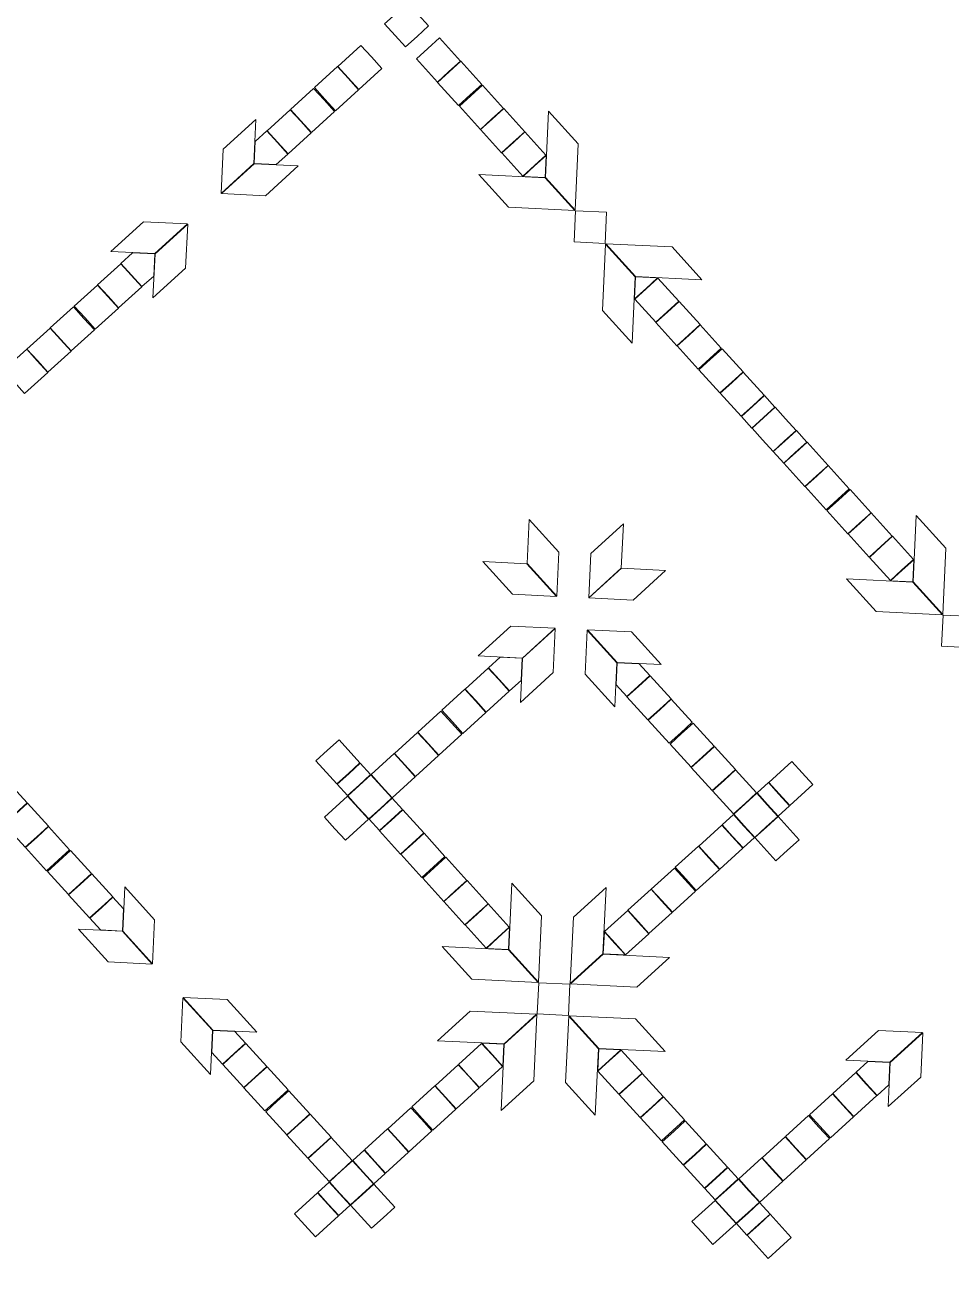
# Model space of a CAD drawing. Header units: inches. Extents: x 733725 to 1472938, y 4017711 to 8040520.
# Drawn here: x 734648.36 to 734660.23, y 4019118.41 to 4019134.4 of the extents above; entities that cross this region are included whole.
import ezdxf

# ---------------------------------------------------------------- set-up
doc = ezdxf.new("R2010")
doc.units = ezdxf.units.IN
doc.header["$MEASUREMENT"] = 0
for name, color, linetype, lineweight in [('H-HARAM2', 123, 'Continuous', 5), ('H-HARAM3', 123, 'Continuous', 5), ('H-MAFSALL', 31, 'Continuous', 13)]:
    doc.layers.add(name, color=color, linetype=linetype, lineweight=lineweight)
pattern_1 = [(354.99999998, (-0.961, 0.33), (0.553438968, 6.325836333), []), (354.99999998, (-0.892, 1.121), (0.553438968, 6.325836333), []), (354.99999998, (-0.823, 1.9117), (0.553438968, 6.325836333), [])]

msp = doc.modelspace()

# ---------------------------------------------------------------- hatches: boundary and pattern name
at = {"layer": 'H-HARAM2'}
h = msp.add_hatch(dxfattribs=at)
h.set_pattern_fill('PLAST', color=256, angle=-5, style=0)
h.set_pattern_definition(pattern_1)
edge = h.paths.add_edge_path()
edge.add_line((734632.731, 4019098.943), (734586.621, 4019149.885))
edge.add_line((734586.621, 4019149.885), (734697.208, 4019249.401))
edge.add_line((734697.208, 4019249.401), (734656.636, 4019294.307))
edge.add_line((734656.636, 4019294.307), (734612.593, 4019254.265))
edge.add_arc((734584.783, 4019246.201), 28.955, -31.0677, 16.1711, ccw=False)
edge.add_line((734609.585, 4019231.259), (734630.186, 4019208.599))
edge.add_line((734630.186, 4019208.599), (734617.904, 4019197.432))
edge.add_line((734617.904, 4019197.432), (734597.303, 4019220.092))
edge.add_arc((734584.783, 4019246.201), 28.955, 248.3791, 295.6179, ccw=False)
edge.add_line((734574.114, 4019219.283), (734521.152, 4019171.133))
edge.add_line((734521.152, 4019171.133), (734519.735, 4019155.04))
edge.add_line((734519.735, 4019155.04), (734510.13, 4019146.749))
edge.add_line((734510.13, 4019146.749), (734509.618, 4019135.985))
edge.add_line((734509.618, 4019135.985), (734511.003, 4019134.453))
edge.add_line((734511.003, 4019134.453), (734515.932, 4019129.031))
edge.add_line((734515.932, 4019129.031), (734518.495, 4019128.91))
edge.add_line((734518.495, 4019128.91), (734518.371, 4019126.305))
edge.add_line((734518.371, 4019126.305), (734518.431, 4019126.238))
edge.add_line((734518.431, 4019126.238), (734518.193, 4019121.231))
edge.add_line((734518.193, 4019121.231), (734532.114, 4019121.216))
edge.add_line((734532.114, 4019121.216), (734533.331, 4019119.845))
edge.add_line((734533.331, 4019119.845), (734566.504, 4019083.356))
edge.add_line((734566.504, 4019083.356), (734585.293, 4019100.438))
edge.add_line((734585.293, 4019100.438), (734607.504, 4019076.008))
edge.add_line((734607.504, 4019076.008), (734632.731, 4019098.943))
h = msp.add_hatch(dxfattribs=at)
h.set_pattern_fill('PLAST', color=256, angle=-5, style=0)
h.set_pattern_definition(pattern_1)
edge = h.paths.add_edge_path()
edge.add_line((734632.731, 4019098.943), (734586.621, 4019149.885))
edge.add_line((734586.621, 4019149.885), (734697.208, 4019249.401))
edge.add_line((734697.208, 4019249.401), (734656.636, 4019294.307))
edge.add_line((734656.636, 4019294.307), (734612.593, 4019254.265))
edge.add_arc((734584.783, 4019246.201), 28.955, -31.0677, 16.1711, ccw=False)
edge.add_line((734609.585, 4019231.259), (734630.186, 4019208.599))
edge.add_line((734630.186, 4019208.599), (734617.904, 4019197.432))
edge.add_line((734617.904, 4019197.432), (734597.303, 4019220.092))
edge.add_arc((734584.783, 4019246.201), 28.955, 248.3791, 295.6179, ccw=False)
edge.add_line((734574.114, 4019219.283), (734521.152, 4019171.133))
edge.add_line((734521.152, 4019171.133), (734519.735, 4019155.04))
edge.add_line((734519.735, 4019155.04), (734510.13, 4019146.749))
edge.add_line((734510.13, 4019146.749), (734509.618, 4019135.985))
edge.add_line((734509.618, 4019135.985), (734511.003, 4019134.453))
edge.add_line((734511.003, 4019134.453), (734515.932, 4019129.031))
edge.add_line((734515.932, 4019129.031), (734518.495, 4019128.91))
edge.add_line((734518.495, 4019128.91), (734518.371, 4019126.305))
edge.add_line((734518.371, 4019126.305), (734518.431, 4019126.238))
edge.add_line((734518.431, 4019126.238), (734518.193, 4019121.231))
edge.add_line((734518.193, 4019121.231), (734532.114, 4019121.216))
edge.add_line((734532.114, 4019121.216), (734533.331, 4019119.845))
edge.add_line((734533.331, 4019119.845), (734566.504, 4019083.356))
edge.add_line((734566.504, 4019083.356), (734585.293, 4019100.438))
edge.add_line((734585.293, 4019100.438), (734607.504, 4019076.008))
edge.add_line((734607.504, 4019076.008), (734632.731, 4019098.943))
at = {"layer": 'H-MAFSALL'}
h = msp.add_hatch(dxfattribs=at)
h.set_pattern_fill('ANGLE', color=256, scale=0.3, angle=45, style=0)
h.set_pattern_definition([(44.999999983, (-0.0012, 0.0002), (-1.4817422595, 1.4817422604), [1.524, -0.5715]), (134.999999983, (-0.0012, 0.0002), (-1.4817422604, -1.4817422595), [1.524, -0.5715])])
edge = h.paths.add_edge_path(flags=16)
edge.add_arc((734483.445, 4019138.19), 8, -50, 310)
edge = h.paths.add_edge_path(flags=16)
edge.add_arc((735041.69, 4018744.78), 5, 130, 310)
edge.add_arc((735041.69, 4018744.78), 5, -50, 130)
edge = h.paths.add_edge_path(flags=16)
edge.add_arc((734929.449, 4018650.032), 10, 307.1029, 310)
edge.add_line((734935.877, 4018642.372), (734935.481, 4018642.057))
edge = h.paths.add_edge_path(flags=16)
edge.add_arc((734448.304, 4018988.959), 5, -50, 310)
edge = h.paths.add_edge_path(flags=16)
edge.add_arc((734929.449, 4018650.032), 10, -50, 310)
edge = h.paths.add_edge_path()
edge.add_line((734470.495, 4018819.804), (734535.003, 4018852.189))
edge.add_line((734535.003, 4018852.189), (734535.003, 4018852.189))
edge.add_line((734535.003, 4018852.189), (734572.914, 4018810.916))
edge.add_arc((734615.714, 4018815.067), 43, 185.5397, 259.5981)
edge.add_line((734607.95, 4018772.774), (734656.259, 4018720.181))
edge.add_line((734656.259, 4018720.181), (734681.017, 4018702.881))
edge.add_line((734681.017, 4018702.881), (734689.467, 4018687.669))
edge.add_line((734689.467, 4018687.669), (734694.857, 4018680.12))
edge.add_line((734694.857, 4018680.12), (734719.321, 4018651.346))
edge.add_line((734719.321, 4018651.346), (734735.321, 4018631.946))
edge.add_line((734735.321, 4018631.946), (734738.811, 4018624.304))
edge.add_line((734738.811, 4018624.304), (734748.26, 4018603.512))
edge.add_line((734748.26, 4018603.512), (734747.516, 4018601.656))
edge.add_arc((734785.506, 4018511.871), 97.491, 107.72929, 112.93457, ccw=False)
edge.add_arc((734656.551, 4018541.881), 117.492, 25.08126, 32.34036, ccw=False)
edge.add_line((734762.964, 4018591.686), (734809.18, 4018581.942))
edge.add_line((734809.18, 4018581.942), (734866.219, 4018571.729))
edge.add_line((734866.219, 4018571.729), (734867.898, 4018578.513))
edge.add_line((734867.898, 4018578.513), (734907.725, 4018615.005))
edge.add_line((734907.725, 4018615.005), (734912.431, 4018609.829))
edge.add_line((734912.431, 4018609.829), (734975.64, 4018667.103))
edge.add_line((734975.64, 4018667.103), (734970.981, 4018672.229))
edge.add_line((734970.981, 4018672.229), (735032.04, 4018727.74))
edge.add_line((735032.04, 4018727.74), (735037.306, 4018722.006))
edge.add_line((735037.306, 4018722.006), (735052.413, 4018735.663))
edge.add_line((735052.413, 4018735.663), (735059.338, 4018741.922))
edge.add_line((735059.338, 4018741.922), (735066.401, 4018748.341))
edge.add_line((735066.401, 4018748.341), (735061.106, 4018754.165))
edge.add_line((735061.106, 4018754.165), (735117.118, 4018805.091))
edge.add_line((735117.118, 4018805.091), (735104.817, 4018818.622))
edge.add_line((735104.817, 4018818.622), (734958.677, 4018685.762))
edge.add_line((734958.677, 4018685.762), (734951.519, 4018693.635))
edge.add_line((734951.519, 4018693.635), (734933.872, 4018677.591))
edge.add_line((734933.872, 4018677.591), (734905.385, 4018651.693))
edge.add_line((734905.385, 4018651.693), (734888.108, 4018635.985))
edge.add_line((734888.108, 4018635.985), (734892.767, 4018630.86))
edge.add_line((734892.767, 4018630.86), (734854.667, 4018596.221))
edge.add_line((734854.667, 4018596.221), (734784.293, 4018608.823))
edge.add_arc((734788.7, 4018633.431), 25, 217.1653, 259.8479, ccw=False)
edge.add_line((734768.777, 4018618.328), (734704.047, 4018703.715))
edge.add_line((734704.047, 4018703.715), (734708.534, 4018710.947))
edge.add_line((734708.534, 4018710.947), (734700.207, 4018716.114))
edge.add_line((734700.207, 4018716.114), (734704.039, 4018722.289))
edge.add_line((734704.039, 4018722.289), (734698.091, 4018725.98))
edge.add_line((734698.091, 4018725.98), (734702.273, 4018732.721))
edge.add_line((734702.273, 4018732.721), (734702.336, 4018732.679))
edge.add_arc((734708.117, 4018741.415), 10.475, 236.5024, 314.0512)
edge.add_line((734715.401, 4018733.886), (734717.159, 4018735.485))
edge.add_line((734717.159, 4018735.485), (734722.231, 4018740.095))
edge.add_line((734722.231, 4018740.095), (734720.065, 4018742.478))
edge.add_line((734720.065, 4018742.478), (734726.132, 4018747.994))
edge.add_line((734726.132, 4018747.994), (734719.41, 4018755.387))
edge.add_line((734719.41, 4018755.387), (734713.218, 4018749.758))
edge.add_line((734713.218, 4018749.758), (734710.291, 4018752.978))
edge.add_line((734710.291, 4018752.978), (734716.483, 4018758.607))
edge.add_line((734716.483, 4018758.607), (734709.759, 4018766.003))
edge.add_line((734709.759, 4018766.003), (734703.567, 4018760.373))
edge.add_line((734703.567, 4018760.373), (734700.64, 4018763.593))
edge.add_line((734700.64, 4018763.593), (734706.832, 4018769.222))
edge.add_line((734706.832, 4018769.222), (734700.111, 4018776.616))
edge.add_line((734700.111, 4018776.616), (734694.4, 4018771.424))
edge.add_line((734694.4, 4018771.424), (734692.234, 4018773.807))
edge.add_line((734692.234, 4018773.807), (734686.631, 4018768.713))
edge.add_line((734686.631, 4018768.713), (734683.931, 4018766.258))
edge.add_arc((734691.488, 4018755.604), 13.062, 125.3471, 234.1486)
edge.add_line((734683.838, 4018745.017), (734679.674, 4018738.306))
edge.add_line((734679.674, 4018738.306), (734673.726, 4018741.996))
edge.add_line((734673.726, 4018741.996), (734673.41, 4018741.491))
edge.add_line((734673.41, 4018741.491), (734673.274, 4018741.576))
edge.add_line((734673.274, 4018741.576), (734669.424, 4018735.372))
edge.add_line((734669.424, 4018735.372), (734662.891, 4018739.425))
edge.add_line((734662.891, 4018739.425), (734661.12, 4018740.524))
edge.add_line((734661.12, 4018740.524), (734662.269, 4018742.424))
edge.add_line((734662.269, 4018742.424), (734639.091, 4018767.919))
edge.add_line((734639.091, 4018767.919), (734644.863, 4018773.166))
edge.add_line((734644.863, 4018773.166), (734641.27, 4018777.117))
edge.add_line((734641.27, 4018777.117), (734635.499, 4018771.87))
edge.add_line((734635.499, 4018771.87), (734624.539, 4018783.924))
edge.add_line((734624.539, 4018783.924), (734623.801, 4018783.25))
edge.add_line((734623.801, 4018783.25), (734611.491, 4018796.79))
edge.add_line((734611.491, 4018796.79), (734615.969, 4018800.904))
edge.add_line((734615.969, 4018800.904), (734613.206, 4018803.943))
edge.add_line((734613.206, 4018803.943), (734611.359, 4018802.264))
edge.add_line((734611.359, 4018802.264), (734611.02, 4018802.637))
edge.add_line((734611.02, 4018802.637), (734608.08, 4018802.777))
edge.add_line((734608.08, 4018802.777), (734607.708, 4018802.438))
edge.add_line((734607.708, 4018802.438), (734600.959, 4018809.861))
edge.add_line((734600.959, 4018809.861), (734601.332, 4018810.2))
edge.add_line((734601.332, 4018810.2), (734601.471, 4018813.14))
edge.add_line((734601.471, 4018813.14), (734601.133, 4018813.512))
edge.add_line((734601.133, 4018813.512), (734602.98, 4018815.191))
edge.add_line((734602.98, 4018815.191), (734600.195, 4018818.254))
edge.add_line((734600.195, 4018818.254), (734595.696, 4018814.164))
edge.add_line((734595.696, 4018814.164), (734583.386, 4018827.704))
edge.add_line((734583.386, 4018827.704), (734584.128, 4018828.375))
edge.add_line((734584.128, 4018828.375), (734573.169, 4018840.43))
edge.add_line((734573.169, 4018840.43), (734578.94, 4018845.677))
edge.add_line((734578.94, 4018845.677), (734575.348, 4018849.628))
edge.add_line((734575.348, 4018849.628), (734569.576, 4018844.381))
edge.add_line((734569.576, 4018844.381), (734546.398, 4018869.875))
edge.add_line((734546.398, 4018869.875), (734544.397, 4018868.912))
edge.add_line((734544.397, 4018868.912), (734540.057, 4018877.668))
edge.add_line((734540.057, 4018877.668), (734546.599, 4018880.911))
edge.add_line((734546.599, 4018880.911), (734546.526, 4018881.057))
edge.add_line((734546.526, 4018881.057), (734547.06, 4018881.322))
edge.add_line((734547.06, 4018881.322), (734543.952, 4018887.593))
edge.add_line((734543.952, 4018887.593), (734551.028, 4018891.101))
edge.add_arc((734562.294, 4018897.711), 13.062, 210.4016, 319.2031)
edge.add_line((734572.182, 4018889.177), (734580.485, 4018896.725))
edge.add_line((734580.485, 4018896.725), (734578.319, 4018899.107))
edge.add_line((734578.319, 4018899.107), (734584.029, 4018904.299))
edge.add_line((734584.029, 4018904.299), (734577.183, 4018911.579))
edge.add_line((734577.183, 4018911.579), (734571.116, 4018906.063))
edge.add_line((734571.116, 4018906.063), (734568.189, 4018909.283))
edge.add_line((734568.189, 4018909.283), (734574.256, 4018914.799))
edge.add_line((734574.256, 4018914.799), (734567.532, 4018922.195))
edge.add_line((734567.532, 4018922.195), (734561.465, 4018916.679))
edge.add_line((734561.465, 4018916.679), (734558.538, 4018919.898))
edge.add_line((734558.538, 4018919.898), (734564.605, 4018925.414))
edge.add_line((734564.605, 4018925.414), (734558.008, 4018932.921))
edge.add_line((734558.008, 4018932.921), (734551.941, 4018927.405))
edge.add_line((734551.941, 4018927.405), (734549.774, 4018929.787))
edge.add_line((734549.774, 4018929.787), (734542.945, 4018923.578))
edge.add_arc((734549.637, 4018915.633), 10.388, 130.1084, 208.8482)
edge.add_line((734540.538, 4018910.621), (734533.43, 4018907.097))
edge.add_line((734533.43, 4018907.097), (734530.321, 4018913.369))
edge.add_line((734530.321, 4018913.369), (734523.81, 4018910.141))
edge.add_line((734523.81, 4018910.141), (734519.422, 4018918.991))
edge.add_line((734519.422, 4018918.991), (734518.414, 4018918.49))
edge.add_line((734518.414, 4018918.49), (734483.652, 4018963.612))
edge.add_line((734483.652, 4018963.612), (734466.216, 4018986.25))
edge.add_arc((734446.342, 4018986.524), 19.876, -0.7881, 95.2465)
edge.add_line((734444.525, 4019006.316), (734441.745, 4019010.015))
edge.add_arc((734457.733, 4019022.03), 20, 159.6381, 216.9245, ccw=False)
edge.add_line((734438.983, 4019028.989), (734449.624, 4019057.661))
edge.add_arc((734468.375, 4019050.702), 20, 132.2751, 159.6381, ccw=False)
edge.add_line((734454.921, 4019065.5), (734492.174, 4019099.369))
edge.add_line((734492.174, 4019099.369), (734492.352, 4019103.094))
edge.add_line((734492.352, 4019103.094), (734518.495, 4019128.91))
edge.add_line((734518.495, 4019128.91), (734515.932, 4019129.032))
edge.add_line((734515.932, 4019129.032), (734509.618, 4019135.985))
edge.add_line((734509.618, 4019135.985), (734510.13, 4019146.749))
edge.add_line((734510.13, 4019146.749), (734519.735, 4019155.04))
edge.add_line((734519.735, 4019155.04), (734521.152, 4019171.133))
edge.add_line((734521.152, 4019171.133), (734507.472, 4019199.486))
edge.add_line((734507.472, 4019199.486), (734476.686, 4019171.099))
edge.add_line((734476.686, 4019171.099), (734472.574, 4019167.308))
edge.add_line((734472.574, 4019167.308), (734466.913, 4019162.087))
edge.add_line((734466.913, 4019162.087), (734466.392, 4019149.251))
edge.add_line((734466.392, 4019149.251), (734473.058, 4019142.023))
edge.add_line((734473.058, 4019142.023), (734470.728, 4019136.003))
edge.add_line((734470.728, 4019136.003), (734468.209, 4019122.907))
edge.add_line((734468.209, 4019122.907), (734466.607, 4019104.847))
edge.add_line((734466.607, 4019104.847), (734464.67, 4019103.328))
edge.add_line((734464.67, 4019103.328), (734460.43, 4019099.47))
edge.add_line((734460.43, 4019099.47), (734439.912, 4019080.557))
edge.add_arc((734466.972, 4019051.099), 40, 132.5703, 159.9333)
edge.add_line((734429.4, 4019064.824), (734425.787, 4019054.932))
edge.add_arc((734492.611, 4019019.499), 75.638, 152.06563, 155.27115)
edge.add_line((734423.91, 4019051.14), (734418.436, 4019034.299))
edge.add_line((734418.436, 4019034.299), (734418.393, 4019032.833))
edge.add_arc((734464.107, 4019027.499), 46.024, 173.3446, 190.8662)
edge.add_arc((734458.101, 4019026.815), 40, 191.5252, 222.5703)
edge.add_line((734428.643, 4018999.755), (734431.55, 4018996.591))
edge.add_arc((734450.637, 4018990.594), 20.007, 162.5586, 282.582)
edge.add_line((734454.995, 4018971.068), (734472.935, 4018951.538))
edge.add_line((734472.935, 4018951.538), (734489.366, 4018933.651))
edge.add_line((734489.366, 4018933.651), (734498.083, 4018916.295))
edge.add_line((734498.083, 4018916.295), (734467.009, 4018900.695))
edge.add_line((734467.009, 4018900.695), (734457.734, 4018896.038))
edge.add_line((734457.734, 4018896.038), (734446.846, 4018890.572))
edge.add_line((734446.846, 4018890.572), (734436.474, 4018885.365))
edge.add_line((734436.474, 4018885.365), (734448.8, 4018875.981))
edge.add_line((734448.8, 4018875.981), (734461.775, 4018837.145))
edge.add_line((734461.775, 4018837.145), (734470.495, 4018819.804))

# ---------------------------------------------------------------- linework, layer by layer
at = {"layer": 'H-HARAM3'}
for points in [[(734653.384, 4019134.247), (734653.532, 4019134.382), (734653.398, 4019134.53), (734653.263, 4019134.678), (734653.115, 4019134.543), (734652.967, 4019134.409), (734653.102, 4019134.261), (734653.236, 4019134.113)], [(734653.384, 4019134.247), (734653.532, 4019134.382), (734653.398, 4019134.53), (734653.263, 4019134.678), (734653.115, 4019134.543), (734652.967, 4019134.409), (734653.102, 4019134.261), (734653.236, 4019134.113)], [(734652.934, 4019133.838), (734652.799, 4019133.986), (734652.665, 4019134.134), (734652.369, 4019133.864), (734652.503, 4019133.716), (734652.638, 4019133.568)], [(734652.934, 4019133.838), (734652.799, 4019133.986), (734652.665, 4019134.134), (734652.369, 4019133.864), (734652.503, 4019133.716), (734652.638, 4019133.568)], [(734653.792, 4019133.798), (734653.94, 4019133.933), (734653.671, 4019134.229), (734653.523, 4019134.094), (734653.375, 4019133.96), (734653.644, 4019133.664)], [(734653.792, 4019133.798), (734653.94, 4019133.933), (734653.671, 4019134.229), (734653.523, 4019134.094), (734653.375, 4019133.96), (734653.644, 4019133.664)], [(734654.064, 4019133.499), (734654.212, 4019133.634), (734653.943, 4019133.93), (734653.795, 4019133.795), (734653.647, 4019133.66), (734653.916, 4019133.365)], [(734654.064, 4019133.499), (734654.212, 4019133.634), (734653.943, 4019133.93), (734653.795, 4019133.795), (734653.647, 4019133.66), (734653.916, 4019133.365)], [(734652.634, 4019133.566), (734652.5, 4019133.714), (734652.365, 4019133.862), (734652.069, 4019133.592), (734652.204, 4019133.444), (734652.338, 4019133.296)], [(734652.634, 4019133.566), (734652.5, 4019133.714), (734652.365, 4019133.862), (734652.069, 4019133.592), (734652.204, 4019133.444), (734652.338, 4019133.296)], [(734654.343, 4019133.192), (734654.491, 4019133.327), (734654.222, 4019133.622), (734654.074, 4019133.488), (734653.926, 4019133.353), (734654.195, 4019133.057)], [(734654.343, 4019133.192), (734654.491, 4019133.327), (734654.222, 4019133.622), (734654.074, 4019133.488), (734653.926, 4019133.353), (734654.195, 4019133.057)], [(734652.327, 4019133.286), (734652.193, 4019133.434), (734652.058, 4019133.582), (734651.762, 4019133.313), (734651.897, 4019133.165), (734652.031, 4019133.017)], [(734652.327, 4019133.286), (734652.193, 4019133.434), (734652.058, 4019133.582), (734651.762, 4019133.313), (734651.897, 4019133.165), (734652.031, 4019133.017)], [(734652.028, 4019133.014), (734651.894, 4019133.162), (734651.759, 4019133.31), (734651.463, 4019133.041), (734651.598, 4019132.893), (734651.732, 4019132.745)], [(734652.028, 4019133.014), (734651.894, 4019133.162), (734651.759, 4019133.31), (734651.463, 4019133.041), (734651.598, 4019132.893), (734651.732, 4019132.745)], [(734654.615, 4019132.893), (734654.763, 4019133.027), (734654.494, 4019133.323), (734654.346, 4019133.189), (734654.198, 4019133.054), (734654.467, 4019132.758)], [(734654.615, 4019132.893), (734654.763, 4019133.027), (734654.494, 4019133.323), (734654.346, 4019133.189), (734654.198, 4019133.054), (734654.467, 4019132.758)], [(734655.45, 4019132.873), (734655.07, 4019133.292), (734655.029, 4019132.441), (734655.41, 4019132.022)], [(734655.45, 4019132.873), (734655.07, 4019133.292), (734655.029, 4019132.441), (734655.41, 4019132.022)], [(734651.319, 4019133.184), (734650.901, 4019132.803), (734650.874, 4019132.238), (734651.292, 4019132.619)], [(734651.319, 4019133.184), (734650.901, 4019132.803), (734650.874, 4019132.238), (734651.292, 4019132.619)], [(734651.729, 4019132.742), (734651.594, 4019132.89), (734651.46, 4019133.038), (734651.31, 4019132.902), (734651.297, 4019132.62), (734651.579, 4019132.606)], [(734651.729, 4019132.742), (734651.594, 4019132.89), (734651.46, 4019133.038), (734651.31, 4019132.902), (734651.297, 4019132.62), (734651.579, 4019132.606)], [(734655.035, 4019132.728), (734654.766, 4019133.024), (734654.618, 4019132.889), (734654.47, 4019132.755), (734654.74, 4019132.459), (734654.887, 4019132.594)], [(734655.035, 4019132.728), (734654.766, 4019133.024), (734654.618, 4019132.889), (734654.47, 4019132.755), (734654.74, 4019132.459), (734654.887, 4019132.594)], [(734655.038, 4019132.725), (734654.89, 4019132.59), (734654.742, 4019132.456), (734655.025, 4019132.442)], [(734655.038, 4019132.725), (734654.89, 4019132.59), (734654.742, 4019132.456), (734655.025, 4019132.442)], [(734651.86, 4019132.589), (734651.442, 4019132.208), (734650.877, 4019132.235), (734651.295, 4019132.616)], [(734651.86, 4019132.589), (734651.442, 4019132.208), (734650.877, 4019132.235), (734651.295, 4019132.616)], [(734655.406, 4019132.019), (734655.026, 4019132.438), (734654.175, 4019132.478), (734654.556, 4019132.06)], [(734655.406, 4019132.019), (734655.026, 4019132.438), (734654.175, 4019132.478), (734654.556, 4019132.06)], [(734655.813, 4019131.996), (734655.414, 4019132.015), (734655.395, 4019131.615), (734655.794, 4019131.596)], [(734655.813, 4019131.996), (734655.414, 4019132.015), (734655.395, 4019131.615), (734655.794, 4019131.596)], [(734649.459, 4019131.493), (734649.878, 4019131.873), (734650.443, 4019131.846), (734650.024, 4019131.466)], [(734649.459, 4019131.493), (734649.878, 4019131.873), (734650.443, 4019131.846), (734650.024, 4019131.466)], [(734650, 4019130.898), (734650.419, 4019131.278), (734650.446, 4019131.843), (734650.027, 4019131.463)], [(734650, 4019130.898), (734650.419, 4019131.278), (734650.446, 4019131.843), (734650.027, 4019131.463)], [(734656.179, 4019131.17), (734655.798, 4019131.588), (734655.758, 4019130.738), (734656.138, 4019130.319)], [(734656.179, 4019131.17), (734655.798, 4019131.588), (734655.758, 4019130.738), (734656.138, 4019130.319)], [(734657.033, 4019131.132), (734656.652, 4019131.551), (734655.802, 4019131.591), (734656.182, 4019131.173)], [(734657.033, 4019131.132), (734656.652, 4019131.551), (734655.802, 4019131.591), (734656.182, 4019131.173)], [(734649.86, 4019131.043), (734649.725, 4019131.191), (734649.591, 4019131.339), (734649.74, 4019131.475), (734650.023, 4019131.462), (734650.01, 4019131.179)], [(734649.86, 4019131.043), (734649.725, 4019131.191), (734649.591, 4019131.339), (734649.74, 4019131.475), (734650.023, 4019131.462), (734650.01, 4019131.179)], [(734649.561, 4019130.771), (734649.426, 4019130.919), (734649.292, 4019131.067), (734649.588, 4019131.336), (734649.722, 4019131.188), (734649.857, 4019131.04)], [(734649.561, 4019130.771), (734649.426, 4019130.919), (734649.292, 4019131.067), (734649.588, 4019131.336), (734649.722, 4019131.188), (734649.857, 4019131.04)], [(734649.261, 4019130.499), (734649.127, 4019130.647), (734648.992, 4019130.795), (734649.288, 4019131.064), (734649.423, 4019130.916), (734649.557, 4019130.768)], [(734649.261, 4019130.499), (734649.127, 4019130.647), (734648.992, 4019130.795), (734649.288, 4019131.064), (734649.423, 4019130.916), (734649.557, 4019130.768)], [(734656.466, 4019131.155), (734656.183, 4019131.168), (734656.17, 4019130.886), (734656.318, 4019131.02)], [(734656.466, 4019131.155), (734656.183, 4019131.168), (734656.17, 4019130.886), (734656.318, 4019131.02)], [(734656.738, 4019130.856), (734656.469, 4019131.152), (734656.321, 4019131.017), (734656.173, 4019130.883), (734656.442, 4019130.587), (734656.59, 4019130.721)], [(734656.738, 4019130.856), (734656.469, 4019131.152), (734656.321, 4019131.017), (734656.173, 4019130.883), (734656.442, 4019130.587), (734656.59, 4019130.721)], [(734648.954, 4019130.22), (734648.82, 4019130.368), (734648.685, 4019130.516), (734648.981, 4019130.785), (734649.116, 4019130.637), (734649.25, 4019130.489)], [(734648.954, 4019130.22), (734648.82, 4019130.368), (734648.685, 4019130.516), (734648.981, 4019130.785), (734649.116, 4019130.637), (734649.25, 4019130.489)], [(734657.01, 4019130.557), (734656.741, 4019130.853), (734656.593, 4019130.718), (734656.445, 4019130.583), (734656.714, 4019130.287), (734656.862, 4019130.422)], [(734657.01, 4019130.557), (734656.741, 4019130.853), (734656.593, 4019130.718), (734656.445, 4019130.583), (734656.714, 4019130.287), (734656.862, 4019130.422)], [(734648.655, 4019129.948), (734648.521, 4019130.096), (734648.386, 4019130.244), (734648.682, 4019130.513), (734648.817, 4019130.365), (734648.951, 4019130.217)], [(734648.655, 4019129.948), (734648.521, 4019130.096), (734648.386, 4019130.244), (734648.682, 4019130.513), (734648.817, 4019130.365), (734648.951, 4019130.217)], [(734657.282, 4019130.257), (734657.013, 4019130.553), (734656.865, 4019130.419), (734656.717, 4019130.284), (734656.986, 4019129.988), (734657.134, 4019130.123)], [(734657.282, 4019130.257), (734657.013, 4019130.553), (734656.865, 4019130.419), (734656.717, 4019130.284), (734656.986, 4019129.988), (734657.134, 4019130.123)], [(734657.413, 4019129.816), (734657.561, 4019129.95), (734657.292, 4019130.246), (734657.144, 4019130.112), (734656.996, 4019129.977), (734657.265, 4019129.681)], [(734657.413, 4019129.816), (734657.561, 4019129.95), (734657.292, 4019130.246), (734657.144, 4019130.112), (734656.996, 4019129.977), (734657.265, 4019129.681)], [(734648.356, 4019129.676), (734648.221, 4019129.824), (734648.087, 4019129.972), (734648.383, 4019130.241), (734648.517, 4019130.093), (734648.652, 4019129.945)], [(734648.356, 4019129.676), (734648.221, 4019129.824), (734648.087, 4019129.972), (734648.383, 4019130.241), (734648.517, 4019130.093), (734648.652, 4019129.945)], [(734657.685, 4019129.516), (734657.833, 4019129.651), (734657.564, 4019129.947), (734657.416, 4019129.812), (734657.268, 4019129.678), (734657.537, 4019129.382)], [(734657.685, 4019129.516), (734657.833, 4019129.651), (734657.564, 4019129.947), (734657.416, 4019129.812), (734657.268, 4019129.678), (734657.537, 4019129.382)], [(734657.821, 4019129.367), (734657.969, 4019129.501), (734657.836, 4019129.648), (734657.688, 4019129.513), (734657.54, 4019129.379), (734657.673, 4019129.232)], [(734657.821, 4019129.367), (734657.969, 4019129.501), (734657.836, 4019129.648), (734657.688, 4019129.513), (734657.54, 4019129.379), (734657.673, 4019129.232)], [(734658.241, 4019129.202), (734658.106, 4019129.35), (734657.972, 4019129.498), (734657.824, 4019129.364), (734657.676, 4019129.229), (734657.81, 4019129.081), (734657.945, 4019128.933), (734658.093, 4019129.068)], [(734658.241, 4019129.202), (734658.106, 4019129.35), (734657.972, 4019129.498), (734657.824, 4019129.364), (734657.676, 4019129.229), (734657.81, 4019129.081), (734657.945, 4019128.933), (734658.093, 4019129.068)], [(734658.377, 4019129.053), (734658.244, 4019129.199), (734658.096, 4019129.064), (734657.948, 4019128.93), (734658.081, 4019128.783), (734658.229, 4019128.918)], [(734658.377, 4019129.053), (734658.244, 4019129.199), (734658.096, 4019129.064), (734657.948, 4019128.93), (734658.081, 4019128.783), (734658.229, 4019128.918)], [(734658.649, 4019128.753), (734658.38, 4019129.049), (734658.232, 4019128.915), (734658.084, 4019128.78), (734658.353, 4019128.484), (734658.501, 4019128.619)], [(734658.649, 4019128.753), (734658.38, 4019129.049), (734658.232, 4019128.915), (734658.084, 4019128.78), (734658.353, 4019128.484), (734658.501, 4019128.619)], [(734658.921, 4019128.454), (734658.652, 4019128.75), (734658.504, 4019128.616), (734658.356, 4019128.481), (734658.625, 4019128.185), (734658.773, 4019128.32)], [(734658.921, 4019128.454), (734658.652, 4019128.75), (734658.504, 4019128.616), (734658.356, 4019128.481), (734658.625, 4019128.185), (734658.773, 4019128.32)], [(734659.2, 4019128.147), (734658.931, 4019128.443), (734658.783, 4019128.308), (734658.635, 4019128.174), (734658.904, 4019127.878), (734659.052, 4019128.013)], [(734659.2, 4019128.147), (734658.931, 4019128.443), (734658.783, 4019128.308), (734658.635, 4019128.174), (734658.904, 4019127.878), (734659.052, 4019128.013)], [(734654.821, 4019128.062), (734655.201, 4019127.643), (734655.174, 4019127.078), (734654.794, 4019127.497)], [(734654.821, 4019128.062), (734655.201, 4019127.643), (734655.174, 4019127.078), (734654.794, 4019127.497)], [(734659.472, 4019127.848), (734659.203, 4019128.144), (734659.055, 4019128.009), (734658.907, 4019127.875), (734659.176, 4019127.579), (734659.324, 4019127.713)], [(734659.472, 4019127.848), (734659.203, 4019128.144), (734659.055, 4019128.009), (734658.907, 4019127.875), (734659.176, 4019127.579), (734659.324, 4019127.713)], [(734660.159, 4019127.694), (734659.779, 4019128.112), (734659.738, 4019127.261), (734660.119, 4019126.843)], [(734660.159, 4019127.694), (734659.779, 4019128.112), (734659.738, 4019127.261), (734660.119, 4019126.843)], [(734656.028, 4019128.004), (734655.61, 4019127.624), (734655.583, 4019127.059), (734656.001, 4019127.439)], [(734656.028, 4019128.004), (734655.61, 4019127.624), (734655.583, 4019127.059), (734656.001, 4019127.439)], [(734659.596, 4019127.414), (734659.744, 4019127.549), (734659.475, 4019127.845), (734659.327, 4019127.71), (734659.179, 4019127.575), (734659.448, 4019127.28)], [(734659.596, 4019127.414), (734659.744, 4019127.549), (734659.475, 4019127.845), (734659.327, 4019127.71), (734659.179, 4019127.575), (734659.448, 4019127.28)], [(734659.734, 4019127.263), (734659.747, 4019127.545), (734659.599, 4019127.411), (734659.451, 4019127.276)], [(734659.734, 4019127.263), (734659.747, 4019127.545), (734659.599, 4019127.411), (734659.451, 4019127.276)], [(734654.226, 4019127.521), (734654.606, 4019127.102), (734655.171, 4019127.075), (734654.791, 4019127.494)], [(734654.226, 4019127.521), (734654.606, 4019127.102), (734655.171, 4019127.075), (734654.791, 4019127.494)], [(734656.569, 4019127.409), (734656.151, 4019127.029), (734655.586, 4019127.056), (734656.004, 4019127.436)], [(734656.569, 4019127.409), (734656.151, 4019127.029), (734655.586, 4019127.056), (734656.004, 4019127.436)], [(734660.115, 4019126.84), (734659.735, 4019127.258), (734658.884, 4019127.299), (734659.265, 4019126.88)], [(734660.115, 4019126.84), (734659.735, 4019127.258), (734658.884, 4019127.299), (734659.265, 4019126.88)], [(734660.522, 4019126.816), (734660.123, 4019126.835), (734660.104, 4019126.436), (734660.503, 4019126.417)], [(734660.522, 4019126.816), (734660.123, 4019126.835), (734660.104, 4019126.436), (734660.503, 4019126.417)], [(734654.168, 4019126.313), (734654.587, 4019126.694), (734655.152, 4019126.667), (734654.733, 4019126.286)], [(734654.168, 4019126.313), (734654.587, 4019126.694), (734655.152, 4019126.667), (734654.733, 4019126.286)], [(734654.709, 4019125.718), (734655.128, 4019126.099), (734655.155, 4019126.664), (734654.736, 4019126.283)], [(734654.709, 4019125.718), (734655.128, 4019126.099), (734655.155, 4019126.664), (734654.736, 4019126.283)], [(734655.917, 4019125.661), (734655.536, 4019126.079), (734655.563, 4019126.644), (734655.944, 4019126.226)], [(734655.917, 4019125.661), (734655.536, 4019126.079), (734655.563, 4019126.644), (734655.944, 4019126.226)], [(734656.512, 4019126.202), (734656.131, 4019126.62), (734655.566, 4019126.647), (734655.947, 4019126.229)], [(734656.512, 4019126.202), (734656.131, 4019126.62), (734655.566, 4019126.647), (734655.947, 4019126.229)], [(734654.718, 4019126), (734654.732, 4019126.282), (734654.449, 4019126.296), (734654.3, 4019126.16), (734654.434, 4019126.012), (734654.569, 4019125.864)], [(734654.718, 4019126), (734654.732, 4019126.282), (734654.449, 4019126.296), (734654.3, 4019126.16), (734654.434, 4019126.012), (734654.569, 4019125.864)], [(734654.565, 4019125.861), (734654.431, 4019126.009), (734654.296, 4019126.157), (734654, 4019125.888), (734654.135, 4019125.74), (734654.27, 4019125.592)], [(734654.565, 4019125.861), (734654.431, 4019126.009), (734654.296, 4019126.157), (734654, 4019125.888), (734654.135, 4019125.74), (734654.27, 4019125.592)], [(734656.218, 4019125.927), (734656.366, 4019126.061), (734656.23, 4019126.211), (734655.948, 4019126.224), (734655.934, 4019125.942), (734656.07, 4019125.792)], [(734656.218, 4019125.927), (734656.366, 4019126.061), (734656.23, 4019126.211), (734655.948, 4019126.224), (734655.934, 4019125.942), (734656.07, 4019125.792)], [(734656.638, 4019125.762), (734656.369, 4019126.058), (734656.221, 4019125.923), (734656.073, 4019125.789), (734656.342, 4019125.493), (734656.49, 4019125.627)], [(734656.638, 4019125.762), (734656.369, 4019126.058), (734656.221, 4019125.923), (734656.073, 4019125.789), (734656.342, 4019125.493), (734656.49, 4019125.627)], [(734654.266, 4019125.589), (734654.132, 4019125.737), (734653.997, 4019125.885), (734653.701, 4019125.616), (734653.836, 4019125.468), (734653.97, 4019125.32)], [(734654.266, 4019125.589), (734654.132, 4019125.737), (734653.997, 4019125.885), (734653.701, 4019125.616), (734653.836, 4019125.468), (734653.97, 4019125.32)], [(734656.91, 4019125.463), (734656.641, 4019125.759), (734656.493, 4019125.624), (734656.345, 4019125.49), (734656.614, 4019125.194), (734656.762, 4019125.328)], [(734656.91, 4019125.463), (734656.641, 4019125.759), (734656.493, 4019125.624), (734656.345, 4019125.49), (734656.614, 4019125.194), (734656.762, 4019125.328)], [(734653.959, 4019125.309), (734653.825, 4019125.457), (734653.69, 4019125.605), (734653.394, 4019125.336), (734653.529, 4019125.188), (734653.663, 4019125.04)], [(734653.959, 4019125.309), (734653.825, 4019125.457), (734653.69, 4019125.605), (734653.394, 4019125.336), (734653.529, 4019125.188), (734653.663, 4019125.04)], [(734657.19, 4019125.156), (734656.92, 4019125.452), (734656.772, 4019125.317), (734656.625, 4019125.183), (734656.894, 4019124.887), (734657.042, 4019125.021)], [(734657.19, 4019125.156), (734656.92, 4019125.452), (734656.772, 4019125.317), (734656.625, 4019125.183), (734656.894, 4019124.887), (734657.042, 4019125.021)], [(734653.66, 4019125.037), (734653.525, 4019125.185), (734653.391, 4019125.333), (734653.095, 4019125.064), (734653.229, 4019124.916), (734653.364, 4019124.768)], [(734653.66, 4019125.037), (734653.525, 4019125.185), (734653.391, 4019125.333), (734653.095, 4019125.064), (734653.229, 4019124.916), (734653.364, 4019124.768)], [(734652.505, 4019124.808), (734652.653, 4019124.942), (734652.384, 4019125.238), (734652.236, 4019125.104), (734652.088, 4019124.969), (734652.357, 4019124.673)], [(734652.505, 4019124.808), (734652.653, 4019124.942), (734652.384, 4019125.238), (734652.236, 4019125.104), (734652.088, 4019124.969), (734652.357, 4019124.673)], [(734657.314, 4019124.722), (734657.462, 4019124.856), (734657.193, 4019125.152), (734657.045, 4019125.018), (734656.897, 4019124.883), (734657.166, 4019124.587)], [(734657.314, 4019124.722), (734657.462, 4019124.856), (734657.193, 4019125.152), (734657.045, 4019125.018), (734656.897, 4019124.883), (734657.166, 4019124.587)], [(734653.361, 4019124.765), (734653.226, 4019124.913), (734653.092, 4019125.061), (734652.796, 4019124.792), (734652.93, 4019124.644), (734653.065, 4019124.496)], [(734653.361, 4019124.765), (734653.226, 4019124.913), (734653.092, 4019125.061), (734652.796, 4019124.792), (734652.93, 4019124.644), (734653.065, 4019124.496)], [(734652.789, 4019124.793), (734652.656, 4019124.939), (734652.508, 4019124.804), (734652.36, 4019124.67), (734652.494, 4019124.523), (734652.641, 4019124.658)], [(734652.789, 4019124.793), (734652.656, 4019124.939), (734652.508, 4019124.804), (734652.36, 4019124.67), (734652.494, 4019124.523), (734652.641, 4019124.658)], [(734657.586, 4019124.423), (734657.734, 4019124.557), (734657.465, 4019124.853), (734657.317, 4019124.719), (734657.169, 4019124.584), (734657.438, 4019124.288)], [(734657.586, 4019124.423), (734657.734, 4019124.557), (734657.465, 4019124.853), (734657.317, 4019124.719), (734657.169, 4019124.584), (734657.438, 4019124.288)], [(734658.455, 4019124.666), (734658.32, 4019124.814), (734658.185, 4019124.962), (734657.889, 4019124.693), (734658.024, 4019124.545), (734658.159, 4019124.397)], [(734658.455, 4019124.666), (734658.32, 4019124.814), (734658.185, 4019124.962), (734657.889, 4019124.693), (734658.024, 4019124.545), (734658.159, 4019124.397)], [(734648.12, 4019124.725), (734647.972, 4019124.591), (734647.824, 4019124.456), (734648.093, 4019124.16), (734648.241, 4019124.295), (734648.389, 4019124.429)], [(734648.12, 4019124.725), (734647.972, 4019124.591), (734647.824, 4019124.456), (734648.093, 4019124.16), (734648.241, 4019124.295), (734648.389, 4019124.429)], [(734652.914, 4019124.359), (734653.062, 4019124.493), (734652.927, 4019124.641), (734652.792, 4019124.789), (734652.644, 4019124.655), (734652.496, 4019124.52), (734652.631, 4019124.372), (734652.766, 4019124.224)], [(734652.914, 4019124.359), (734653.062, 4019124.493), (734652.927, 4019124.641), (734652.792, 4019124.789), (734652.644, 4019124.655), (734652.496, 4019124.52), (734652.631, 4019124.372), (734652.766, 4019124.224)], [(734658.155, 4019124.394), (734658.021, 4019124.542), (734657.886, 4019124.69), (734657.74, 4019124.557), (734657.874, 4019124.409), (734658.009, 4019124.261)], [(734658.155, 4019124.394), (734658.021, 4019124.542), (734657.886, 4019124.69), (734657.74, 4019124.557), (734657.874, 4019124.409), (734658.009, 4019124.261)], [(734652.762, 4019124.221), (734652.628, 4019124.369), (734652.493, 4019124.517), (734652.197, 4019124.248), (734652.332, 4019124.1), (734652.466, 4019123.952)], [(734652.762, 4019124.221), (734652.628, 4019124.369), (734652.493, 4019124.517), (734652.197, 4019124.248), (734652.332, 4019124.1), (734652.466, 4019123.952)], [(734653.198, 4019124.344), (734653.064, 4019124.49), (734652.916, 4019124.356), (734652.769, 4019124.221), (734652.902, 4019124.075), (734653.05, 4019124.209)], [(734653.198, 4019124.344), (734653.064, 4019124.49), (734652.916, 4019124.356), (734652.769, 4019124.221), (734652.902, 4019124.075), (734653.05, 4019124.209)], [(734657.858, 4019124.123), (734658.006, 4019124.258), (734657.871, 4019124.406), (734657.737, 4019124.554), (734657.589, 4019124.419), (734657.441, 4019124.285), (734657.575, 4019124.137), (734657.71, 4019123.989)], [(734657.858, 4019124.123), (734658.006, 4019124.258), (734657.871, 4019124.406), (734657.737, 4019124.554), (734657.589, 4019124.419), (734657.441, 4019124.285), (734657.575, 4019124.137), (734657.71, 4019123.989)], [(734648.392, 4019124.426), (734648.244, 4019124.292), (734648.096, 4019124.157), (734648.365, 4019123.861), (734648.513, 4019123.996), (734648.661, 4019124.13)], [(734648.392, 4019124.426), (734648.244, 4019124.292), (734648.096, 4019124.157), (734648.365, 4019123.861), (734648.513, 4019123.996), (734648.661, 4019124.13)], [(734653.47, 4019124.045), (734653.2, 4019124.34), (734653.053, 4019124.206), (734652.905, 4019124.071), (734653.174, 4019123.775), (734653.322, 4019123.91)], [(734653.47, 4019124.045), (734653.2, 4019124.34), (734653.053, 4019124.206), (734652.905, 4019124.071), (734653.174, 4019123.775), (734653.322, 4019123.91)], [(734657.706, 4019123.986), (734657.572, 4019124.134), (734657.437, 4019124.282), (734657.291, 4019124.149), (734657.426, 4019124.001), (734657.56, 4019123.853)], [(734657.706, 4019123.986), (734657.572, 4019124.134), (734657.437, 4019124.282), (734657.291, 4019124.149), (734657.426, 4019124.001), (734657.56, 4019123.853)], [(734658.13, 4019123.824), (734658.278, 4019123.959), (734658.009, 4019124.255), (734657.861, 4019124.12), (734657.713, 4019123.986), (734657.982, 4019123.69)], [(734658.13, 4019123.824), (734658.278, 4019123.959), (734658.009, 4019124.255), (734657.861, 4019124.12), (734657.713, 4019123.986), (734657.982, 4019123.69)], [(734648.664, 4019124.127), (734648.516, 4019123.992), (734648.368, 4019123.858), (734648.638, 4019123.562), (734648.785, 4019123.696), (734648.933, 4019123.831)], [(734648.664, 4019124.127), (734648.516, 4019123.992), (734648.368, 4019123.858), (734648.638, 4019123.562), (734648.785, 4019123.696), (734648.933, 4019123.831)], [(734653.594, 4019123.611), (734653.742, 4019123.745), (734653.473, 4019124.041), (734653.325, 4019123.907), (734653.177, 4019123.772), (734653.446, 4019123.476)], [(734653.594, 4019123.611), (734653.742, 4019123.745), (734653.473, 4019124.041), (734653.325, 4019123.907), (734653.177, 4019123.772), (734653.446, 4019123.476)], [(734657.557, 4019123.85), (734657.422, 4019123.998), (734657.288, 4019124.146), (734656.992, 4019123.877), (734657.126, 4019123.729), (734657.261, 4019123.581)], [(734657.557, 4019123.85), (734657.422, 4019123.998), (734657.288, 4019124.146), (734656.992, 4019123.877), (734657.126, 4019123.729), (734657.261, 4019123.581)], [(734657.258, 4019123.578), (734657.123, 4019123.726), (734656.989, 4019123.874), (734656.693, 4019123.605), (734656.827, 4019123.457), (734656.962, 4019123.309)], [(734657.258, 4019123.578), (734657.123, 4019123.726), (734656.989, 4019123.874), (734656.693, 4019123.605), (734656.827, 4019123.457), (734656.962, 4019123.309)], [(734648.944, 4019123.82), (734648.796, 4019123.685), (734648.648, 4019123.551), (734648.917, 4019123.255), (734649.065, 4019123.389), (734649.213, 4019123.524)], [(734648.944, 4019123.82), (734648.796, 4019123.685), (734648.648, 4019123.551), (734648.917, 4019123.255), (734649.065, 4019123.389), (734649.213, 4019123.524)], [(734653.873, 4019123.304), (734654.021, 4019123.438), (734653.752, 4019123.734), (734653.604, 4019123.6), (734653.456, 4019123.465), (734653.725, 4019123.169)], [(734653.873, 4019123.304), (734654.021, 4019123.438), (734653.752, 4019123.734), (734653.604, 4019123.6), (734653.456, 4019123.465), (734653.725, 4019123.169)], [(734656.951, 4019123.299), (734656.816, 4019123.447), (734656.681, 4019123.595), (734656.385, 4019123.326), (734656.52, 4019123.178), (734656.655, 4019123.03)], [(734656.951, 4019123.299), (734656.816, 4019123.447), (734656.681, 4019123.595), (734656.385, 4019123.326), (734656.52, 4019123.178), (734656.655, 4019123.03)], [(734649.216, 4019123.521), (734649.068, 4019123.386), (734648.92, 4019123.252), (734649.189, 4019122.956), (734649.337, 4019123.09), (734649.485, 4019123.225)], [(734649.216, 4019123.521), (734649.068, 4019123.386), (734648.92, 4019123.252), (734649.189, 4019122.956), (734649.337, 4019123.09), (734649.485, 4019123.225)], [(734654.145, 4019123.004), (734654.293, 4019123.139), (734654.024, 4019123.435), (734653.876, 4019123.3), (734653.728, 4019123.166), (734653.997, 4019122.87)], [(734654.145, 4019123.004), (734654.293, 4019123.139), (734654.024, 4019123.435), (734653.876, 4019123.3), (734653.728, 4019123.166), (734653.997, 4019122.87)], [(734654.98, 4019122.985), (734654.599, 4019123.403), (734654.559, 4019122.553), (734654.939, 4019122.134)], [(734654.98, 4019122.985), (734654.599, 4019123.403), (734654.559, 4019122.553), (734654.939, 4019122.134)], [(734649.488, 4019123.221), (734649.34, 4019123.087), (734649.192, 4019122.952), (734649.328, 4019122.803), (734649.61, 4019122.789), (734649.624, 4019123.072)], [(734649.488, 4019123.221), (734649.34, 4019123.087), (734649.192, 4019122.952), (734649.328, 4019122.803), (734649.61, 4019122.789), (734649.624, 4019123.072)], [(734649.641, 4019123.353), (734650.022, 4019122.934), (734649.995, 4019122.369), (734649.614, 4019122.788)], [(734649.641, 4019123.353), (734650.022, 4019122.934), (734649.995, 4019122.369), (734649.614, 4019122.788)], [(734655.388, 4019122.965), (734655.806, 4019123.346), (734655.766, 4019122.495), (734655.347, 4019122.115)], [(734655.388, 4019122.965), (734655.806, 4019123.346), (734655.766, 4019122.495), (734655.347, 4019122.115)], [(734656.651, 4019123.027), (734656.517, 4019123.175), (734656.382, 4019123.323), (734656.086, 4019123.054), (734656.221, 4019122.906), (734656.355, 4019122.758)], [(734656.651, 4019123.027), (734656.517, 4019123.175), (734656.382, 4019123.323), (734656.086, 4019123.054), (734656.221, 4019122.906), (734656.355, 4019122.758)], [(734654.417, 4019122.705), (734654.565, 4019122.84), (734654.296, 4019123.136), (734654.148, 4019123.001), (734654, 4019122.867), (734654.269, 4019122.571)], [(734654.417, 4019122.705), (734654.565, 4019122.84), (734654.296, 4019123.136), (734654.148, 4019123.001), (734654, 4019122.867), (734654.269, 4019122.571)], [(734656.352, 4019122.755), (734656.218, 4019122.903), (734656.083, 4019123.051), (734655.787, 4019122.782), (734655.922, 4019122.634), (734656.056, 4019122.486)], [(734656.352, 4019122.755), (734656.218, 4019122.903), (734656.083, 4019123.051), (734655.787, 4019122.782), (734655.922, 4019122.634), (734656.056, 4019122.486)], [(734649.046, 4019122.812), (734649.427, 4019122.393), (734649.992, 4019122.366), (734649.611, 4019122.785)], [(734649.046, 4019122.812), (734649.427, 4019122.393), (734649.992, 4019122.366), (734649.611, 4019122.785)], [(734654.568, 4019122.837), (734654.42, 4019122.702), (734654.272, 4019122.567), (734654.554, 4019122.554)], [(734654.568, 4019122.837), (734654.42, 4019122.702), (734654.272, 4019122.567), (734654.554, 4019122.554)], [(734656.053, 4019122.483), (734655.918, 4019122.631), (734655.784, 4019122.779), (734655.77, 4019122.496)], [(734656.053, 4019122.483), (734655.918, 4019122.631), (734655.784, 4019122.779), (734655.77, 4019122.496)], [(734654.085, 4019122.172), (734653.705, 4019122.59), (734654.555, 4019122.55), (734654.936, 4019122.131)], [(734654.085, 4019122.172), (734653.705, 4019122.59), (734654.555, 4019122.55), (734654.936, 4019122.131)], [(734656.201, 4019122.071), (734656.62, 4019122.451), (734655.769, 4019122.492), (734655.35, 4019122.111)], [(734656.201, 4019122.071), (734656.62, 4019122.451), (734655.769, 4019122.492), (734655.35, 4019122.111)], [(734655.324, 4019121.708), (734655.343, 4019122.107), (734654.943, 4019122.126), (734654.924, 4019121.727)], [(734655.324, 4019121.708), (734655.343, 4019122.107), (734654.943, 4019122.126), (734654.924, 4019121.727)], [(734650.737, 4019120.952), (734650.357, 4019121.37), (734650.384, 4019121.935), (734650.764, 4019121.517)], [(734650.737, 4019120.952), (734650.357, 4019121.37), (734650.384, 4019121.935), (734650.764, 4019121.517)], [(734651.332, 4019121.493), (734650.952, 4019121.911), (734650.387, 4019121.938), (734650.767, 4019121.52)], [(734651.332, 4019121.493), (734650.952, 4019121.911), (734650.387, 4019121.938), (734650.767, 4019121.52)], [(734654.066, 4019121.763), (734653.647, 4019121.383), (734654.498, 4019121.342), (734654.916, 4019121.723)], [(734654.066, 4019121.763), (734653.647, 4019121.383), (734654.498, 4019121.342), (734654.916, 4019121.723)], [(734654.879, 4019120.869), (734654.46, 4019120.488), (734654.501, 4019121.339), (734654.919, 4019121.719)], [(734654.879, 4019120.869), (734654.46, 4019120.488), (734654.501, 4019121.339), (734654.919, 4019121.719)], [(734655.287, 4019120.849), (734655.668, 4019120.431), (734655.708, 4019121.281), (734655.328, 4019121.7)], [(734655.287, 4019120.849), (734655.668, 4019120.431), (734655.708, 4019121.281), (734655.328, 4019121.7)], [(734656.182, 4019121.663), (734656.562, 4019121.244), (734655.712, 4019121.284), (734655.331, 4019121.703)], [(734656.182, 4019121.663), (734656.562, 4019121.244), (734655.712, 4019121.284), (734655.331, 4019121.703)], [(734651.187, 4019121.352), (734651.039, 4019121.218), (734650.891, 4019121.083), (734650.755, 4019121.233), (734650.768, 4019121.515), (734651.051, 4019121.502)], [(734651.187, 4019121.352), (734651.039, 4019121.218), (734650.891, 4019121.083), (734650.755, 4019121.233), (734650.768, 4019121.515), (734651.051, 4019121.502)], [(734658.877, 4019121.134), (734659.296, 4019121.514), (734659.861, 4019121.487), (734659.442, 4019121.107)], [(734658.877, 4019121.134), (734659.296, 4019121.514), (734659.861, 4019121.487), (734659.442, 4019121.107)], [(734659.418, 4019120.539), (734659.837, 4019120.919), (734659.864, 4019121.484), (734659.445, 4019121.104)], [(734659.418, 4019120.539), (734659.837, 4019120.919), (734659.864, 4019121.484), (734659.445, 4019121.104)], [(734651.459, 4019121.053), (734651.311, 4019120.919), (734651.163, 4019120.784), (734650.894, 4019121.08), (734651.042, 4019121.215), (734651.19, 4019121.349)], [(734651.459, 4019121.053), (734651.311, 4019120.919), (734651.163, 4019120.784), (734650.894, 4019121.08), (734651.042, 4019121.215), (734651.19, 4019121.349)], [(734654.48, 4019121.053), (734654.345, 4019121.201), (734654.211, 4019121.348), (734653.915, 4019121.079), (734654.049, 4019120.931), (734654.184, 4019120.783)], [(734654.48, 4019121.053), (734654.345, 4019121.201), (734654.211, 4019121.348), (734653.915, 4019121.079), (734654.049, 4019120.931), (734654.184, 4019120.783)], [(734654.496, 4019121.338), (734654.214, 4019121.351), (734654.349, 4019121.203), (734654.483, 4019121.055)], [(734654.496, 4019121.338), (734654.214, 4019121.351), (734654.349, 4019121.203), (734654.483, 4019121.055)], [(734655.995, 4019121.267), (734655.712, 4019121.28), (734655.699, 4019120.998), (734655.847, 4019121.132)], [(734655.995, 4019121.267), (734655.712, 4019121.28), (734655.699, 4019120.998), (734655.847, 4019121.132)], [(734655.702, 4019120.994), (734655.85, 4019121.129), (734655.998, 4019121.263), (734656.267, 4019120.967), (734656.119, 4019120.833), (734655.971, 4019120.698)], [(734655.702, 4019120.994), (734655.85, 4019121.129), (734655.998, 4019121.263), (734656.267, 4019120.967), (734656.119, 4019120.833), (734655.971, 4019120.698)], [(734651.731, 4019120.754), (734651.583, 4019120.619), (734651.435, 4019120.485), (734651.166, 4019120.781), (734651.314, 4019120.915), (734651.462, 4019121.05)], [(734651.731, 4019120.754), (734651.583, 4019120.619), (734651.435, 4019120.485), (734651.166, 4019120.781), (734651.314, 4019120.915), (734651.462, 4019121.05)], [(734654.181, 4019120.78), (734654.046, 4019120.928), (734653.911, 4019121.076), (734653.616, 4019120.807), (734653.75, 4019120.659), (734653.885, 4019120.511)], [(734654.181, 4019120.78), (734654.046, 4019120.928), (734653.911, 4019121.076), (734653.616, 4019120.807), (734653.75, 4019120.659), (734653.885, 4019120.511)], [(734658.709, 4019120.708), (734658.844, 4019120.56), (734658.978, 4019120.412), (734659.274, 4019120.681), (734659.14, 4019120.829), (734659.005, 4019120.977)], [(734658.709, 4019120.708), (734658.844, 4019120.56), (734658.978, 4019120.412), (734659.274, 4019120.681), (734659.14, 4019120.829), (734659.005, 4019120.977)], [(734659.009, 4019120.98), (734659.143, 4019120.832), (734659.278, 4019120.684), (734659.427, 4019120.82), (734659.441, 4019121.103), (734659.158, 4019121.116)], [(734659.009, 4019120.98), (734659.143, 4019120.832), (734659.278, 4019120.684), (734659.427, 4019120.82), (734659.441, 4019121.103), (734659.158, 4019121.116)], [(734655.974, 4019120.695), (734656.122, 4019120.83), (734656.27, 4019120.964), (734656.539, 4019120.668), (734656.391, 4019120.534), (734656.243, 4019120.399)], [(734655.974, 4019120.695), (734656.122, 4019120.83), (734656.27, 4019120.964), (734656.539, 4019120.668), (734656.391, 4019120.534), (734656.243, 4019120.399)], [(734652.01, 4019120.447), (734651.862, 4019120.312), (734651.714, 4019120.178), (734651.445, 4019120.474), (734651.593, 4019120.608), (734651.741, 4019120.743)], [(734652.01, 4019120.447), (734651.862, 4019120.312), (734651.714, 4019120.178), (734651.445, 4019120.474), (734651.593, 4019120.608), (734651.741, 4019120.743)], [(734653.881, 4019120.508), (734653.747, 4019120.656), (734653.612, 4019120.804), (734653.316, 4019120.535), (734653.451, 4019120.387), (734653.585, 4019120.239)], [(734653.881, 4019120.508), (734653.747, 4019120.656), (734653.612, 4019120.804), (734653.316, 4019120.535), (734653.451, 4019120.387), (734653.585, 4019120.239)], [(734656.246, 4019120.396), (734656.394, 4019120.53), (734656.542, 4019120.665), (734656.811, 4019120.369), (734656.663, 4019120.234), (734656.515, 4019120.1)], [(734656.246, 4019120.396), (734656.394, 4019120.53), (734656.542, 4019120.665), (734656.811, 4019120.369), (734656.663, 4019120.234), (734656.515, 4019120.1)], [(734658.41, 4019120.436), (734658.545, 4019120.288), (734658.679, 4019120.14), (734658.975, 4019120.409), (734658.841, 4019120.557), (734658.706, 4019120.705)], [(734658.41, 4019120.436), (734658.545, 4019120.288), (734658.679, 4019120.14), (734658.975, 4019120.409), (734658.841, 4019120.557), (734658.706, 4019120.705)], [(734653.574, 4019120.229), (734653.44, 4019120.377), (734653.305, 4019120.525), (734653.009, 4019120.256), (734653.144, 4019120.108), (734653.278, 4019119.96)], [(734653.574, 4019120.229), (734653.44, 4019120.377), (734653.305, 4019120.525), (734653.009, 4019120.256), (734653.144, 4019120.108), (734653.278, 4019119.96)], [(734652.282, 4019120.148), (734652.134, 4019120.013), (734651.986, 4019119.879), (734651.717, 4019120.175), (734651.865, 4019120.309), (734652.013, 4019120.444)], [(734652.282, 4019120.148), (734652.134, 4019120.013), (734651.986, 4019119.879), (734651.717, 4019120.175), (734651.865, 4019120.309), (734652.013, 4019120.444)], [(734656.525, 4019120.089), (734656.673, 4019120.223), (734656.821, 4019120.358), (734657.09, 4019120.062), (734656.942, 4019119.927), (734656.794, 4019119.793)], [(734656.525, 4019120.089), (734656.673, 4019120.223), (734656.821, 4019120.358), (734657.09, 4019120.062), (734656.942, 4019119.927), (734656.794, 4019119.793)], [(734658.103, 4019120.157), (734658.238, 4019120.009), (734658.372, 4019119.861), (734658.668, 4019120.13), (734658.533, 4019120.278), (734658.399, 4019120.426)], [(734658.103, 4019120.157), (734658.238, 4019120.009), (734658.372, 4019119.861), (734658.668, 4019120.13), (734658.533, 4019120.278), (734658.399, 4019120.426)], [(734653.275, 4019119.957), (734653.141, 4019120.105), (734653.006, 4019120.253), (734652.71, 4019119.984), (734652.845, 4019119.836), (734652.979, 4019119.688)], [(734653.275, 4019119.957), (734653.141, 4019120.105), (734653.006, 4019120.253), (734652.71, 4019119.984), (734652.845, 4019119.836), (734652.979, 4019119.688)], [(734652.554, 4019119.848), (734652.406, 4019119.714), (734652.258, 4019119.579), (734651.989, 4019119.875), (734652.137, 4019120.01), (734652.285, 4019120.144)], [(734652.554, 4019119.848), (734652.406, 4019119.714), (734652.258, 4019119.579), (734651.989, 4019119.875), (734652.137, 4019120.01), (734652.285, 4019120.144)], [(734656.797, 4019119.79), (734656.945, 4019119.924), (734657.093, 4019120.059), (734657.362, 4019119.763), (734657.214, 4019119.628), (734657.066, 4019119.494)], [(734656.797, 4019119.79), (734656.945, 4019119.924), (734657.093, 4019120.059), (734657.362, 4019119.763), (734657.214, 4019119.628), (734657.066, 4019119.494)], [(734657.804, 4019119.885), (734657.938, 4019119.737), (734658.073, 4019119.589), (734658.369, 4019119.858), (734658.234, 4019120.006), (734658.1, 4019120.154)], [(734657.804, 4019119.885), (734657.938, 4019119.737), (734658.073, 4019119.589), (734658.369, 4019119.858), (734658.234, 4019120.006), (734658.1, 4019120.154)], [(734652.976, 4019119.685), (734652.841, 4019119.833), (734652.707, 4019119.981), (734652.56, 4019119.848), (734652.695, 4019119.7), (734652.829, 4019119.552)], [(734652.976, 4019119.685), (734652.841, 4019119.833), (734652.707, 4019119.981), (734652.56, 4019119.848), (734652.695, 4019119.7), (734652.829, 4019119.552)], [(734657.505, 4019119.613), (734657.639, 4019119.465), (734657.774, 4019119.317), (734658.07, 4019119.586), (734657.935, 4019119.734), (734657.801, 4019119.882)], [(734657.505, 4019119.613), (734657.639, 4019119.465), (734657.774, 4019119.317), (734658.07, 4019119.586), (734657.935, 4019119.734), (734657.801, 4019119.882)], [(734652.692, 4019119.697), (734652.826, 4019119.549), (734652.678, 4019119.415), (734652.53, 4019119.28), (734652.396, 4019119.428), (734652.261, 4019119.576), (734652.409, 4019119.711), (734652.557, 4019119.845)], [(734652.692, 4019119.697), (734652.826, 4019119.549), (734652.678, 4019119.415), (734652.53, 4019119.28), (734652.396, 4019119.428), (734652.261, 4019119.576), (734652.409, 4019119.711), (734652.557, 4019119.845)], [(734657.069, 4019119.49), (734657.217, 4019119.625), (734657.365, 4019119.759), (734657.498, 4019119.613), (734657.35, 4019119.479), (734657.202, 4019119.344)], [(734657.069, 4019119.49), (734657.217, 4019119.625), (734657.365, 4019119.759), (734657.498, 4019119.613), (734657.35, 4019119.479), (734657.202, 4019119.344)], [(734652.527, 4019119.277), (734652.392, 4019119.425), (734652.258, 4019119.573), (734652.112, 4019119.44), (734652.246, 4019119.292), (734652.381, 4019119.144)], [(734652.527, 4019119.277), (734652.392, 4019119.425), (734652.258, 4019119.573), (734652.112, 4019119.44), (734652.246, 4019119.292), (734652.381, 4019119.144)], [(734653.098, 4019119.25), (734652.95, 4019119.115), (734652.802, 4019118.981), (734652.533, 4019119.277), (734652.681, 4019119.411), (734652.829, 4019119.546)], [(734653.098, 4019119.25), (734652.95, 4019119.115), (734652.802, 4019118.981), (734652.533, 4019119.277), (734652.681, 4019119.411), (734652.829, 4019119.546)], [(734657.353, 4019119.475), (734657.205, 4019119.341), (734657.34, 4019119.193), (734657.474, 4019119.045), (734657.622, 4019119.179), (734657.77, 4019119.314), (734657.636, 4019119.462), (734657.501, 4019119.61)], [(734657.353, 4019119.475), (734657.205, 4019119.341), (734657.34, 4019119.193), (734657.474, 4019119.045), (734657.622, 4019119.179), (734657.77, 4019119.314), (734657.636, 4019119.462), (734657.501, 4019119.61)], [(734652.377, 4019119.141), (734652.243, 4019119.289), (734652.108, 4019119.437), (734651.812, 4019119.168), (734651.947, 4019119.02), (734652.081, 4019118.872)], [(734652.377, 4019119.141), (734652.243, 4019119.289), (734652.108, 4019119.437), (734651.812, 4019119.168), (734651.947, 4019119.02), (734652.081, 4019118.872)], [(734656.906, 4019119.069), (734657.041, 4019118.921), (734657.175, 4019118.773), (734657.471, 4019119.042), (734657.337, 4019119.19), (734657.202, 4019119.338)], [(734656.906, 4019119.069), (734657.041, 4019118.921), (734657.175, 4019118.773), (734657.471, 4019119.042), (734657.337, 4019119.19), (734657.202, 4019119.338)], [(734657.477, 4019119.042), (734657.625, 4019119.176), (734657.773, 4019119.311), (734657.906, 4019119.164), (734657.758, 4019119.03), (734657.61, 4019118.895)], [(734657.477, 4019119.042), (734657.625, 4019119.176), (734657.773, 4019119.311), (734657.906, 4019119.164), (734657.758, 4019119.03), (734657.61, 4019118.895)], [(734657.613, 4019118.892), (734657.761, 4019119.026), (734657.909, 4019119.161), (734658.178, 4019118.865), (734658.03, 4019118.731), (734657.882, 4019118.596)], [(734657.613, 4019118.892), (734657.761, 4019119.026), (734657.909, 4019119.161), (734658.178, 4019118.865), (734658.03, 4019118.731), (734657.882, 4019118.596)]]:
    msp.add_lwpolyline(points, close=True, dxfattribs=at)
msp.add_lwpolyline([(734655.77, 4019122.496), (734655.77, 4019122.496), (734656.053, 4019122.483), (734655.918, 4019122.631)], dxfattribs=at)
msp.add_lwpolyline([(734655.77, 4019122.496), (734655.77, 4019122.496), (734656.053, 4019122.483), (734655.918, 4019122.631)], dxfattribs=at)

doc.saveas('drawing.dxf')
